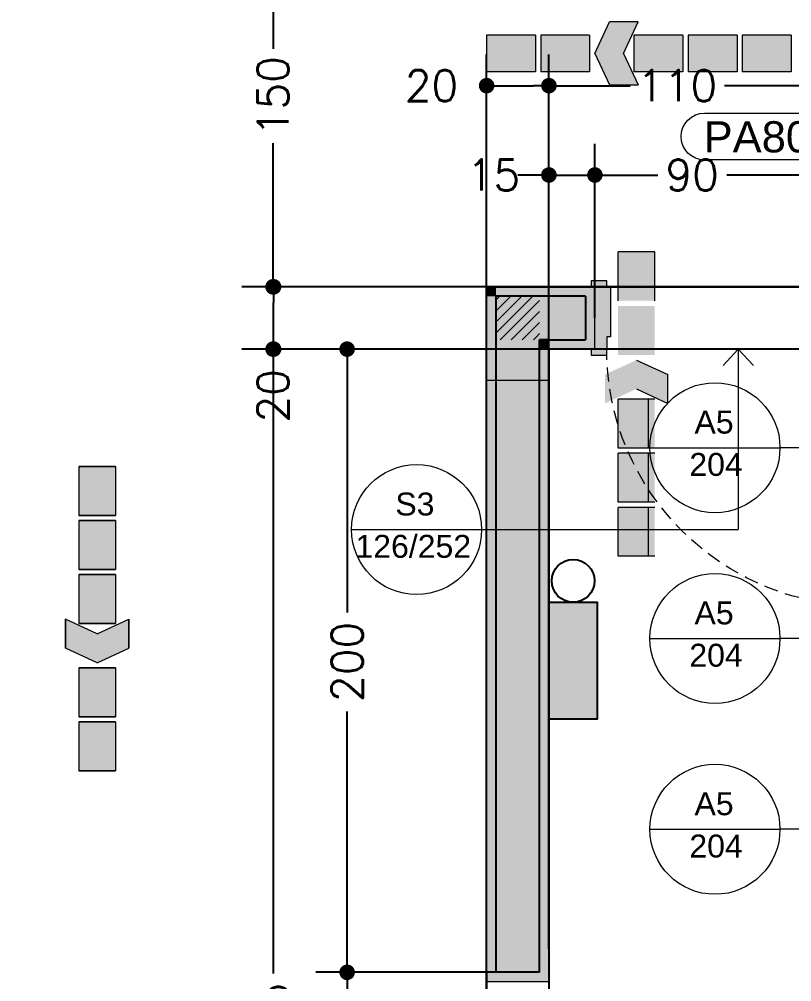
# Model space of a CAD drawing. Header units: metres. Extents: x -1783 to 21505, y -57 to 13660.
# Drawn here: x 13033.8 to 13281.8, y 10613.2 to 10922.1 of the extents above; entities that cross this region are included whole.
import ezdxf

# ---------------------------------------------------------------- set-up
doc = ezdxf.new("R2010")
doc.units = ezdxf.units.M
doc.header["$MEASUREMENT"] = 0
doc.linetypes.add('Dashed', pattern=[0.07, 0.045, -0.025])
for name, color, linetype, lineweight in [('Bombeiro', 1, 'Continuous', 0), ('Concreto moldado in loco_Pilares.IFC Model_Caneta_No__241', 7, 'Continuous', 13), ('Concreto moldado in loco_Pilares.IFC Model_Caneta_No__4', 7, 'Continuous', 20), ('Janelas Archicad_Caneta_No__241', 7, 'Continuous', 13), ('Janelas Archicad_Caneta_No__3', 7, 'Continuous', 25), ('Marcadores de Porta Archicad_Caneta_No__7', 7, 'Continuous', 13), ('PAREDE CONSTRUIR_Caneta_No__241', 7, 'Continuous', 13), ('PAREDE CONSTRUIR_Caneta_No__3', 7, 'Continuous', 25), ('Portas Archicad_Caneta_No__241', 7, 'Continuous', 13)]:
    doc.layers.add(name, color=color, linetype=linetype, lineweight=lineweight)
for name, color, linetype in [('colorida chamar atenção', 10, 'Continuous'), ('Concreto moldado in loco_Pilares.IFC Model', 7, 'Continuous'), ('cotas', 7, 'Continuous'), ('COTAS EXECUTIVO.EXEC', 7, 'Continuous'), ('Janelas Archicad', 7, 'Continuous'), ('Marcadores de Porta Archicad', 7, 'Continuous'), ('PAREDE CONSTRUIR', 7, 'Continuous'), ('Portas Archicad', 7, 'Continuous')]:
    doc.layers.add(name, color=color, linetype=linetype)
doc.layers.add('Portas Archicad_Caneta_No__9', color=7, linetype='Continuous', lineweight=5, true_color=0x020202)
doc.layers.add('Portas Archicad_Caneta_No__97', color=7, linetype='Continuous', lineweight=5, true_color=0x6b6b6b)
doc.styles.add('ARIAL', font='arial.ttf', dxfattribs={"height": 0.15})
doc.styles.add('GENERATED_STYLE_1', font='arial.ttf')
doc.styles.add('R80', font='romans.shx', dxfattribs={"height": 10})
doc.dimstyles.new('1-50', dxfattribs={"dimtxt": 10, "dimasz": 5, "dimexe": 10, "dimexo": 10, "dimgap": 3, "dimtad": 1, "dimdec": 1, "dimrnd": 1, "dimdsep": 46, "dimtxsty": 'R80', "dimblk": 'DOT', "dimcen": 0, "dimclrd": 252, "dimclre": 252, "dimclrt": 252, "dimadec": 0, "dimazin": 0, "dimtfac": 1, "dimtdec": 1, "dimtix": 1, "dimtmove": 2, "dimatfit": 3, "dimldrblk": 'DOT', "dimfxl": 1, "dimtolj": 1, "dimarcsym": 0})
pattern_1 = [(45, (18585.2446, 16071.2687), (-1.76776695, 1.76776695), [])]

# ---------------------------------------------------------------- blocks, each defined once
blk = doc.blocks.new('iluminação')
at = {"layer": 'colorida chamar atenção'}
blk.add_hatch(color=256, dxfattribs=at).paths.add_polyline_path([(15.52, 37.5), (0, 37.5), (0, 0), (15.52, 0)])
blk.add_lwpolyline([(0, 37.5), (15.52, 37.5), (15.52, 0), (0, 0)], close=True, dxfattribs=at)
blk.add_circle((7.76, 44.38), 6.88, dxfattribs=at)
blk = doc.blocks.new('_Dot')
at = {"color": 0, "linetype": 'ByBlock', "lineweight": -2}
blk.add_line((-0.5, 0), (-1, 0), dxfattribs=at)
at = {"color": 0, "linetype": 'ByBlock', "const_width": 0.5}
blk.add_lwpolyline([(-0.25, 0, 1), (0.25, 0, 1)], format="xyb", close=True, dxfattribs=at)
blk = doc.blocks.new('*D7150')
at = {"layer": 'COTAS EXECUTIVO.EXEC', "color": 252, "lineweight": -2, "transparency": 16777216}
for p, q in [((13183.84, 10613.71), (13183.84, 10439.66)), ((13178.84, 10401.21), (13178.84, 10459.66)), ((13173.84, 10449.66), (13168.84, 10449.66)), ((13178.84, 10449.66), (13183.84, 10449.66)), ((13188.84, 10449.66), (13193.84, 10449.66))]:
    blk.add_line(p, q, dxfattribs=at)
at = {"layer": 'COTAS EXECUTIVO.EXEC', "color": 252, "lineweight": -2, "transparency": 16777216, "xscale": 5, "yscale": 5, "zscale": 5}
blk.add_blockref('_Dot', (13178.84, 10449.66), dxfattribs=at)
at = {"layer": 'COTAS EXECUTIVO.EXEC', "color": 252, "lineweight": -2, "transparency": 16777216, "xscale": 5, "yscale": 5, "zscale": 5, "rotation": 180}
blk.add_blockref('_Dot', (13183.84, 10449.66), dxfattribs=at)
at = {"layer": 'COTAS EXECUTIVO.EXEC', "color": 252, "transparency": 16777216, "insert": (13156.32, 10449.66), "char_height": 10, "attachment_point": 5, "style": 'R80'}
blk.add_mtext('\\A1;5', dxfattribs=at)
blk = doc.blocks.new('*D7205')
at = {"layer": 'COTAS EXECUTIVO.EXEC', "color": 252, "lineweight": -2, "transparency": 16777216}
for p, q in [((14073.86, 10816.21), (13105.31, 10816.21)), ((13115.31, 10811.21), (13115.31, 10615.82)), ((13115.31, 10416.21), (13115.31, 10584.11)), ((13538.84, 10411.21), (13105.31, 10411.21))]:
    blk.add_line(p, q, dxfattribs=at)
at = {"layer": 'COTAS EXECUTIVO.EXEC', "color": 252, "lineweight": -2, "transparency": 16777216, "xscale": 5, "yscale": 5, "zscale": 5}
for p, rotation in [((13115.31, 10816.21), 90), ((13115.31, 10411.21), 270)]:
    blk.add_blockref('_Dot', p, dxfattribs=dict(at, rotation=rotation))
at = {"layer": 'COTAS EXECUTIVO.EXEC', "color": 252, "transparency": 16777216, "insert": (13115.31, 10599.97), "char_height": 10, "attachment_point": 5, "rotation": 90, "style": 'R80'}
blk.add_mtext('\\A1;405', dxfattribs=at)
blk = doc.blocks.new('*D7206')
at = {"layer": 'COTAS EXECUTIVO.EXEC', "color": 252, "lineweight": -2, "transparency": 16777216}
for p, q in [((14083.86, 10836.21), (13105.48, 10836.21)), ((13115.48, 10821.21), (13115.48, 10831.21)), ((14073.86, 10816.21), (13105.48, 10816.21))]:
    blk.add_line(p, q, dxfattribs=at)
at = {"layer": 'COTAS EXECUTIVO.EXEC', "color": 252, "lineweight": -2, "transparency": 16777216, "xscale": 5, "yscale": 5, "zscale": 5}
for p, rotation in [((13115.48, 10836.21), 90), ((13115.48, 10816.21), 270)]:
    blk.add_blockref('_Dot', p, dxfattribs=dict(at, rotation=rotation))
at = {"layer": 'COTAS EXECUTIVO.EXEC', "color": 252, "transparency": 16777216, "insert": (13115.31, 10801.22), "char_height": 10, "attachment_point": 5, "rotation": 90, "style": 'R80'}
blk.add_mtext('\\A1;20', dxfattribs=at)
blk = doc.blocks.new('*D7207')
at = {"layer": 'COTAS EXECUTIVO.EXEC', "color": 252, "lineweight": -2, "transparency": 16777216}
for p, q in [((14083.86, 10986.11), (13105.31, 10986.11)), ((13115.31, 10981.11), (13115.31, 10912.56)), ((13115.31, 10841.21), (13115.31, 10882.27)), ((14083.86, 10836.21), (13105.31, 10836.21))]:
    blk.add_line(p, q, dxfattribs=at)
at = {"layer": 'COTAS EXECUTIVO.EXEC', "color": 252, "lineweight": -2, "transparency": 16777216, "xscale": 5, "yscale": 5, "zscale": 5}
for p, rotation in [((13115.31, 10986.11), 90), ((13115.31, 10836.21), 270)]:
    blk.add_blockref('_Dot', p, dxfattribs=dict(at, rotation=rotation))
at = {"layer": 'COTAS EXECUTIVO.EXEC', "color": 252, "transparency": 16777216, "insert": (13115.31, 10897.42), "char_height": 10, "attachment_point": 5, "rotation": 90, "style": 'R80'}
blk.add_mtext('\\A1;150', dxfattribs=at)
blk = doc.blocks.new('*D7358')
at = {"layer": 'COTAS EXECUTIVO.EXEC', "color": 252, "lineweight": -2, "transparency": 16777216}
for p, q in [((13183.84, 10613.71), (13183.84, 10332.29)), ((12933.84, 10351.21), (12933.84, 10332.29)), ((12938.84, 10342.29), (13029.24, 10342.29)), ((13178.84, 10342.29), (13060.95, 10342.29))]:
    blk.add_line(p, q, dxfattribs=at)
at = {"layer": 'COTAS EXECUTIVO.EXEC', "color": 252, "lineweight": -2, "transparency": 16777216, "xscale": 5, "yscale": 5, "zscale": 5, "rotation": 180}
blk.add_blockref('_Dot', (12933.84, 10342.29), dxfattribs=at)
at = {"layer": 'COTAS EXECUTIVO.EXEC', "color": 252, "lineweight": -2, "transparency": 16777216, "xscale": 5, "yscale": 5, "zscale": 5}
blk.add_blockref('_Dot', (13183.84, 10342.29), dxfattribs=at)
at = {"layer": 'COTAS EXECUTIVO.EXEC', "color": 252, "transparency": 16777216, "insert": (13045.1, 10342.29), "char_height": 10, "attachment_point": 5, "style": 'R80'}
blk.add_mtext('\\A1;250', dxfattribs=at)
blk = doc.blocks.new('*D7359')
at = {"layer": 'COTAS EXECUTIVO.EXEC', "color": 252, "lineweight": -2, "transparency": 16777216}
for p, q in [((13183.84, 10613.71), (13183.84, 10332.29)), ((13203.84, 10603.71), (13203.84, 10332.29)), ((13188.84, 10342.29), (13198.84, 10342.29))]:
    blk.add_line(p, q, dxfattribs=at)
at = {"layer": 'COTAS EXECUTIVO.EXEC', "color": 252, "lineweight": -2, "transparency": 16777216, "xscale": 5, "yscale": 5, "zscale": 5, "rotation": 180}
blk.add_blockref('_Dot', (13183.84, 10342.29), dxfattribs=at)
at = {"layer": 'COTAS EXECUTIVO.EXEC', "color": 252, "lineweight": -2, "transparency": 16777216, "xscale": 5, "yscale": 5, "zscale": 5}
blk.add_blockref('_Dot', (13203.84, 10342.29), dxfattribs=at)
at = {"layer": 'COTAS EXECUTIVO.EXEC', "color": 252, "transparency": 16777216, "insert": (13166.12, 10342.29), "char_height": 10, "attachment_point": 5, "style": 'R80'}
blk.add_mtext('\\A1;20', dxfattribs=at)
blk = doc.blocks.new('*D7360')
at = {"layer": 'COTAS EXECUTIVO.EXEC', "color": 252, "lineweight": -2, "transparency": 16777216}
for p, q in [((13203.84, 10603.71), (13203.84, 10332.29)), ((13524.08, 10603.71), (13524.08, 10332.29)), ((13208.84, 10342.29), (13334.36, 10342.29)), ((13519.08, 10342.29), (13366.07, 10342.29))]:
    blk.add_line(p, q, dxfattribs=at)
at = {"layer": 'COTAS EXECUTIVO.EXEC', "color": 252, "lineweight": -2, "transparency": 16777216, "xscale": 5, "yscale": 5, "zscale": 5, "rotation": 180}
blk.add_blockref('_Dot', (13203.84, 10342.29), dxfattribs=at)
at = {"layer": 'COTAS EXECUTIVO.EXEC', "color": 252, "lineweight": -2, "transparency": 16777216, "xscale": 5, "yscale": 5, "zscale": 5}
blk.add_blockref('_Dot', (13524.08, 10342.29), dxfattribs=at)
at = {"layer": 'COTAS EXECUTIVO.EXEC', "color": 252, "transparency": 16777216, "insert": (13350.21, 10342.29), "char_height": 10, "attachment_point": 5, "style": 'R80'}
blk.add_mtext('\\A1;320', dxfattribs=at)
blk = doc.blocks.new('*D7394')
at = {"layer": 'COTAS EXECUTIVO.EXEC', "color": 252, "lineweight": -2, "transparency": 16777216}
for p, q in [((13203.84, 10822.9), (13203.84, 10882.1)), ((13218.59, 10826.21), (13218.59, 10882.1)), ((13198.84, 10872.1), (13193.84, 10872.1)), ((13203.84, 10872.1), (13218.59, 10872.1)), ((13223.59, 10872.1), (13228.59, 10872.1))]:
    blk.add_line(p, q, dxfattribs=at)
at = {"layer": 'COTAS EXECUTIVO.EXEC', "color": 252, "lineweight": -2, "transparency": 16777216, "xscale": 5, "yscale": 5, "zscale": 5}
blk.add_blockref('_Dot', (13203.84, 10872.1), dxfattribs=at)
at = {"layer": 'COTAS EXECUTIVO.EXEC', "color": 252, "lineweight": -2, "transparency": 16777216, "xscale": 5, "yscale": 5, "zscale": 5, "rotation": 180}
blk.add_blockref('_Dot', (13218.59, 10872.1), dxfattribs=at)
at = {"layer": 'COTAS EXECUTIVO.EXEC', "color": 252, "transparency": 16777216, "insert": (13186.07, 10872.1), "char_height": 10, "attachment_point": 5, "style": 'R80'}
blk.add_mtext('\\A1;15', dxfattribs=at)
blk = doc.blocks.new('*D7395')
at = {"layer": 'COTAS EXECUTIVO.EXEC', "color": 252, "lineweight": -2, "transparency": 16777216}
for p, q in [((13218.59, 10826.21), (13218.59, 10882.1)), ((13308.59, 10826.21), (13308.59, 10882.1)), ((13223.59, 10872.1), (13238.75, 10872.1)), ((13303.59, 10872.1), (13260.94, 10872.1))]:
    blk.add_line(p, q, dxfattribs=at)
at = {"layer": 'COTAS EXECUTIVO.EXEC', "color": 252, "lineweight": -2, "transparency": 16777216, "xscale": 5, "yscale": 5, "zscale": 5, "rotation": 180}
blk.add_blockref('_Dot', (13218.59, 10872.1), dxfattribs=at)
at = {"layer": 'COTAS EXECUTIVO.EXEC', "color": 252, "lineweight": -2, "transparency": 16777216, "xscale": 5, "yscale": 5, "zscale": 5}
blk.add_blockref('_Dot', (13308.59, 10872.1), dxfattribs=at)
at = {"layer": 'COTAS EXECUTIVO.EXEC', "color": 252, "transparency": 16777216, "insert": (13249.85, 10872.1), "char_height": 10, "attachment_point": 5, "style": 'R80'}
blk.add_mtext('\\A1;90', dxfattribs=at)
blk = doc.blocks.new('*D7490')
at = {"layer": 'COTAS EXECUTIVO.EXEC', "color": 252, "lineweight": -2, "transparency": 16777216}
for p, q in [((13193.84, 10616.21), (13129.07, 10616.21)), ((13139.07, 10611.21), (13139.07, 10540.95)), ((13139.07, 10441.21), (13139.07, 10510.67)), ((13193.84, 10436.21), (13129.07, 10436.21))]:
    blk.add_line(p, q, dxfattribs=at)
at = {"layer": 'COTAS EXECUTIVO.EXEC', "color": 252, "lineweight": -2, "transparency": 16777216, "xscale": 5, "yscale": 5, "zscale": 5}
for p, rotation in [((13139.07, 10616.21), 90), ((13139.07, 10436.21), 270)]:
    blk.add_blockref('_Dot', p, dxfattribs=dict(at, rotation=rotation))
at = {"layer": 'COTAS EXECUTIVO.EXEC', "color": 252, "transparency": 16777216, "insert": (13139.07, 10525.81), "char_height": 10, "attachment_point": 5, "rotation": 90, "style": 'R80'}
blk.add_mtext('\\A1;180', dxfattribs=at)
blk = doc.blocks.new('*D7491')
at = {"layer": 'COTAS EXECUTIVO.EXEC', "color": 252, "lineweight": -2, "transparency": 16777216}
for p, q in [((13193.84, 10816.21), (13129.07, 10816.21)), ((13139.07, 10811.21), (13139.07, 10731.67)), ((13139.07, 10621.21), (13139.07, 10699.95)), ((13193.84, 10616.21), (13129.07, 10616.21))]:
    blk.add_line(p, q, dxfattribs=at)
at = {"layer": 'COTAS EXECUTIVO.EXEC', "color": 252, "lineweight": -2, "transparency": 16777216, "xscale": 5, "yscale": 5, "zscale": 5}
for p, rotation in [((13139.07, 10816.21), 90), ((13139.07, 10616.21), 270)]:
    blk.add_blockref('_Dot', p, dxfattribs=dict(at, rotation=rotation))
at = {"layer": 'COTAS EXECUTIVO.EXEC', "color": 252, "transparency": 16777216, "insert": (13139.07, 10715.81), "char_height": 10, "attachment_point": 5, "rotation": 90, "style": 'R80'}
blk.add_mtext('\\A1;200', dxfattribs=at)
blk = doc.blocks.new('*D7509')
at = {"layer": 'COTAS EXECUTIVO.EXEC', "color": 252, "lineweight": -2, "transparency": 16777216}
for p, q in [((13183.84, 10633.71), (13183.84, 10910.77)), ((13203.84, 10623.71), (13203.84, 10910.77)), ((13188.84, 10900.77), (13198.84, 10900.77))]:
    blk.add_line(p, q, dxfattribs=at)
at = {"layer": 'COTAS EXECUTIVO.EXEC', "color": 252, "lineweight": -2, "transparency": 16777216, "xscale": 5, "yscale": 5, "zscale": 5, "rotation": 180}
blk.add_blockref('_Dot', (13183.84, 10900.77), dxfattribs=at)
at = {"layer": 'COTAS EXECUTIVO.EXEC', "color": 252, "lineweight": -2, "transparency": 16777216, "xscale": 5, "yscale": 5, "zscale": 5}
blk.add_blockref('_Dot', (13203.84, 10900.77), dxfattribs=at)
at = {"layer": 'COTAS EXECUTIVO.EXEC', "color": 252, "transparency": 16777216, "insert": (13166.12, 10900.77), "char_height": 10, "attachment_point": 5, "style": 'R80'}
blk.add_mtext('\\A1;20', dxfattribs=at)
blk = doc.blocks.new('*D7510')
at = {"layer": 'COTAS EXECUTIVO.EXEC', "color": 252, "lineweight": -2, "transparency": 16777216}
for p, q in [((13203.84, 10623.71), (13203.84, 10910.77)), ((13313.67, 10736.35), (13313.67, 10910.77)), ((13208.84, 10900.77), (13229.87, 10900.77)), ((13308.67, 10900.77), (13260.15, 10900.77))]:
    blk.add_line(p, q, dxfattribs=at)
at = {"layer": 'COTAS EXECUTIVO.EXEC', "color": 252, "lineweight": -2, "transparency": 16777216, "xscale": 5, "yscale": 5, "zscale": 5, "rotation": 180}
blk.add_blockref('_Dot', (13203.84, 10900.77), dxfattribs=at)
at = {"layer": 'COTAS EXECUTIVO.EXEC', "color": 252, "lineweight": -2, "transparency": 16777216, "xscale": 5, "yscale": 5, "zscale": 5}
blk.add_blockref('_Dot', (13313.67, 10900.77), dxfattribs=at)
at = {"layer": 'COTAS EXECUTIVO.EXEC', "color": 252, "transparency": 16777216, "insert": (13245.01, 10900.77), "char_height": 10, "attachment_point": 5, "style": 'R80'}
blk.add_mtext('\\A1;110', dxfattribs=at)
blk = doc.blocks.new('Rectangular Window Opening 26')
at = {"layer": 'Janelas Archicad_Caneta_No__241', "color": 7, "linetype": 'Continuous', "lineweight": 13}
for p, q in [((-0.9, 0.2), (-0.87, 0.2)), ((-0.87, 0), (-0.87, 0.2)), ((0.9, 0.2), (0.87, 0.2)), ((0.87, 0), (0.87, 0.2))]:
    blk.add_line(p, q, dxfattribs=at)
at = {"layer": 'Janelas Archicad_Caneta_No__3', "color": 7, "linetype": 'Continuous', "lineweight": 25}
for p, q in [((-0.87, 0.2), (0.87, 0.2)), ((-0.9, 0), (0.9, 0))]:
    blk.add_line(p, q, dxfattribs=at)
blk = doc.blocks.new('Door 26_4')
at = {"layer": 'Portas Archicad', "linetype": 'Continuous', "lineweight": 0, "true_color": 0xffffff}
for points in [[(0.412, 0.824), (0.372, 0.824), (0.372, 0), (0.412, 0)], [(-0.412, 0), (-0.412, 0.019), (-0.462, 0.019), (-0.462, 0)], [(-0.4, -0.2), (-0.4, -0.04), (-0.412, -0.04), (-0.412, 0), (-0.45, 0), (-0.45, -0.2)], [(0.45, -0.2), (0.45, 0), (0.412, 0), (0.412, -0.04), (0.4, -0.04), (0.4, -0.2)], [(0.412, 0.019), (0.412, 0), (0.462, 0), (0.462, 0.019)], [(-0.412, -0.219), (-0.412, -0.2), (-0.462, -0.2), (-0.462, -0.219)], [(0.412, -0.2), (0.412, -0.219), (0.462, -0.219), (0.462, -0.2)]]:
    blk.add_hatch(color=7, dxfattribs=at).paths.add_polyline_path(points)
at = {"layer": 'Portas Archicad_Caneta_No__241', "color": 7, "linetype": 'Continuous', "lineweight": 13}
for p, q in [((-0.462, 0), (-0.45, 0)), ((-0.462, 0), (-0.45, 0)), ((-0.45, 0), (-0.45, -0.03)), ((-0.45, 0), (-0.45, -0.03)), ((0.45, 0), (0.45, -0.03)), ((0.45, 0), (0.45, -0.03)), ((0.45, 0), (0.462, 0)), ((0.45, 0), (0.462, 0)), ((-0.45, -0.03), (-0.45, -0.17)), ((-0.45, -0.03), (-0.45, -0.17)), ((-0.45, -0.03), (-0.45, -0.17)), ((-0.45, -0.03), (-0.45, -0.17)), ((0.45, -0.03), (0.45, -0.17)), ((0.45, -0.03), (0.45, -0.17)), ((0.45, -0.03), (0.45, -0.17)), ((0.45, -0.03), (0.45, -0.17)), ((-0.45, -0.17), (-0.45, -0.2)), ((-0.45, -0.17), (-0.45, -0.2)), ((-0.45, -0.17), (-0.45, -0.2)), ((-0.45, -0.17), (-0.45, -0.2)), ((0.45, -0.17), (0.45, -0.2)), ((0.45, -0.17), (0.45, -0.2)), ((0.45, -0.17), (0.45, -0.2)), ((0.45, -0.17), (0.45, -0.2)), ((-0.462, -0.2), (-0.45, -0.2)), ((-0.462, -0.2), (-0.45, -0.2)), ((0.45, -0.2), (0.462, -0.2)), ((0.45, -0.2), (0.462, -0.2))]:
    blk.add_line(p, q, dxfattribs=at)
at = {"layer": 'Portas Archicad_Caneta_No__9', "color": 18, "linetype": 'Continuous', "lineweight": 5, "true_color": 0x020202}
for p, q in [((0.372, 0), (0.372, 0.824)), ((0.372, 0.824), (0.412, 0.824)), ((0.412, 0.824), (0.412, 0)), ((-0.462, 0), (-0.462, 0.019)), ((-0.462, 0.019), (-0.412, 0.019)), ((-0.412, 0), (-0.462, 0)), ((-0.412, 0), (-0.45, 0)), ((-0.45, 0), (-0.45, -0.2)), ((-0.412, 0.019), (-0.412, 0)), ((-0.412, -0.04), (-0.412, 0)), ((0.412, 0), (0.372, 0)), ((0.412, 0.019), (0.462, 0.019)), ((0.412, 0), (0.412, 0.019)), ((0.462, 0), (0.412, 0)), ((0.45, 0), (0.412, 0)), ((0.412, 0), (0.412, -0.04)), ((0.45, -0.2), (0.45, 0)), ((0.462, 0.019), (0.462, 0)), ((-0.4, -0.04), (-0.412, -0.04)), ((-0.4, -0.2), (-0.4, -0.04)), ((0.412, -0.04), (0.4, -0.04)), ((0.4, -0.04), (0.4, -0.2)), ((-0.462, -0.219), (-0.462, -0.2)), ((-0.462, -0.2), (-0.412, -0.2)), ((-0.45, -0.2), (-0.4, -0.2)), ((-0.412, -0.2), (-0.412, -0.219)), ((0.4, -0.2), (0.45, -0.2)), ((0.412, -0.2), (0.462, -0.2)), ((0.412, -0.219), (0.412, -0.2)), ((0.462, -0.2), (0.462, -0.219)), ((-0.412, -0.219), (-0.462, -0.219)), ((0.462, -0.219), (0.412, -0.219))]:
    blk.add_line(p, q, dxfattribs=at)
at = {"layer": 'Portas Archicad_Caneta_No__97', "color": 251, "linetype": 'Dashed', "lineweight": 5, "true_color": 0x6b6b6b}
blk.add_arc((0.412, 0), 0.824, 90, 180, dxfattribs=at)
blk = doc.blocks.new('D Marker 26_13')
at = {"layer": 'Marcadores de Porta Archicad_Caneta_No__7', "color": 7, "linetype": 'Continuous', "lineweight": 13, "flags": 128}
blk.add_lwpolyline([(-0.2286, -0.1862), (0.2286, -0.1862, -1), (0.2286, -0.3362), (-0.2286, -0.3362, -1)], format="xyb", close=True, dxfattribs=at)
at = {"layer": 'Marcadores de Porta Archicad_Caneta_No__7', "color": 7, "lineweight": 13, "insert": (0.2312, -0.2088), "char_height": 0.1, "attachment_point": 7, "rotation": 180, "style": 'GENERATED_STYLE_1'}
blk.add_mtext('\\A1;\\pt0;PA80-A', dxfattribs=at)

msp = doc.modelspace()

# ---------------------------------------------------------------- hatches: boundary and pattern name
at = {"layer": 'Bombeiro'}
h = msp.add_hatch(color=256, dxfattribs=at)
h.paths.add_polyline_path([(13183.841, 10916.999), (13183.841, 10905.224), (13199.549, 10905.224), (13199.549, 10916.999)])
h.paths.add_polyline_path([(13201.203, 10916.999), (13201.203, 10905.224), (13216.911, 10905.224), (13216.911, 10916.999)])
h.paths.add_polyline_path([(13227.824, 10911.112), (13232.512, 10921.234), (13223.252, 10921.234), (13218.565, 10911.112), (13223.252, 10900.99), (13232.512, 10900.99)])
h.paths.add_polyline_path([(13231.131, 10905.224), (13246.84, 10905.224), (13246.84, 10916.999), (13231.131, 10916.999)])
h.paths.add_polyline_path([(13248.493, 10916.999), (13248.493, 10905.224), (13264.201, 10905.224), (13264.201, 10916.999)])
h.paths.add_polyline_path([(13265.855, 10905.224), (13281.563, 10905.224), (13281.563, 10916.999), (13265.855, 10916.999)])
h = msp.add_hatch(color=256, dxfattribs=at)
h.paths.add_polyline_path([(13237.791, 10847.444), (13226.016, 10847.444), (13226.016, 10831.736), (13237.791, 10831.736)])
h.paths.add_polyline_path([(13237.791, 10830.082), (13226.016, 10830.082), (13226.016, 10814.374), (13237.791, 10814.374)])
h.paths.add_polyline_path([(13231.903, 10803.461), (13242.026, 10798.774), (13242.026, 10808.034), (13231.903, 10812.721), (13221.781, 10808.034), (13221.781, 10798.774)])
h.paths.add_polyline_path([(13226.016, 10800.154), (13226.016, 10784.446), (13237.791, 10784.446), (13237.791, 10800.154)])
h.paths.add_polyline_path([(13237.791, 10782.792), (13226.016, 10782.792), (13226.016, 10767.084), (13237.791, 10767.084)])
h.paths.add_polyline_path([(13226.016, 10765.431), (13226.016, 10749.722), (13237.791, 10749.722), (13237.791, 10765.431)])
h = msp.add_hatch(color=256, dxfattribs=at)
h.paths.add_polyline_path([(13052.954, 10680.852), (13064.729, 10680.852), (13064.729, 10696.56), (13052.954, 10696.56)])
h.paths.add_polyline_path([(13052.954, 10698.213), (13064.729, 10698.213), (13064.729, 10713.922), (13052.954, 10713.922)])
h.paths.add_polyline_path([(13058.841, 10724.835), (13048.719, 10729.522), (13048.719, 10720.262), (13058.841, 10715.575), (13068.963, 10720.262), (13068.963, 10729.522)])
h.paths.add_polyline_path([(13064.729, 10728.142), (13064.729, 10743.85), (13052.954, 10743.85), (13052.954, 10728.142)])
h.paths.add_polyline_path([(13052.954, 10745.504), (13064.729, 10745.504), (13064.729, 10761.212), (13052.954, 10761.212)])
h.paths.add_polyline_path([(13064.729, 10762.865), (13064.729, 10778.574), (13052.954, 10778.574), (13052.954, 10762.865)])
h = msp.add_hatch(color=256, dxfattribs=at)
h.paths.add_polyline_path([(13052.954, 10680.852), (13064.729, 10680.852), (13064.729, 10696.56), (13052.954, 10696.56)])
h.paths.add_polyline_path([(13052.954, 10698.213), (13064.729, 10698.213), (13064.729, 10713.922), (13052.954, 10713.922)])
h.paths.add_polyline_path([(13058.841, 10724.835), (13048.719, 10729.522), (13048.719, 10720.262), (13058.841, 10715.575), (13068.963, 10720.262), (13068.963, 10729.522)])
h.paths.add_polyline_path([(13064.729, 10728.142), (13064.729, 10743.85), (13052.954, 10743.85), (13052.954, 10728.142)])
h.paths.add_polyline_path([(13052.954, 10745.504), (13064.729, 10745.504), (13064.729, 10761.212), (13052.954, 10761.212)])
h.paths.add_polyline_path([(13064.729, 10762.865), (13064.729, 10778.574), (13052.954, 10778.574), (13052.954, 10762.865)])
h = msp.add_hatch(color=256, dxfattribs=at)
h.paths.add_polyline_path([(13064.729, 10696.56), (13052.954, 10696.56), (13052.954, 10680.852), (13064.729, 10680.852)])
h.paths.add_polyline_path([(13064.729, 10713.922), (13052.954, 10713.922), (13052.954, 10698.213), (13064.729, 10698.213)])
h.paths.add_polyline_path([(13058.841, 10724.835), (13048.719, 10729.522), (13048.719, 10720.262), (13058.841, 10715.575), (13068.963, 10720.262), (13068.963, 10729.522)])
h.paths.add_polyline_path([(13064.729, 10728.142), (13064.729, 10743.85), (13052.954, 10743.85), (13052.954, 10728.142)])
h.paths.add_polyline_path([(13064.729, 10761.212), (13052.954, 10761.212), (13052.954, 10745.504), (13064.729, 10745.504)])
h.paths.add_polyline_path([(13064.729, 10762.865), (13064.729, 10778.574), (13052.954, 10778.574), (13052.954, 10762.865)])
h = msp.add_hatch(color=256, dxfattribs=at)
h.paths.add_polyline_path([(13064.729, 10696.56), (13052.954, 10696.56), (13052.954, 10680.852), (13064.729, 10680.852)])
h.paths.add_polyline_path([(13064.729, 10713.922), (13052.954, 10713.922), (13052.954, 10698.213), (13064.729, 10698.213)])
h.paths.add_polyline_path([(13058.841, 10724.835), (13048.719, 10729.522), (13048.719, 10720.262), (13058.841, 10715.575), (13068.963, 10720.262), (13068.963, 10729.522)])
h.paths.add_polyline_path([(13064.729, 10728.142), (13064.729, 10743.85), (13052.954, 10743.85), (13052.954, 10728.142)])
h.paths.add_polyline_path([(13064.729, 10761.212), (13052.954, 10761.212), (13052.954, 10745.504), (13064.729, 10745.504)])
h.paths.add_polyline_path([(13064.729, 10762.865), (13064.729, 10778.574), (13052.954, 10778.574), (13052.954, 10762.865)])
at = {"layer": 'colorida chamar atenção'}
h = msp.add_hatch(color=256, dxfattribs=at)
h.dxf.hatch_style = 1
h.paths.add_polyline_path([(13200.841, 10833.212), (13186.841, 10833.212), (13200.841, 10819.212)])
h = msp.add_hatch(color=256, dxfattribs=at)
h.dxf.hatch_style = 1
h.paths.add_polyline_path([(13200.841, 10819.212), (13186.841, 10833.212), (13186.841, 10819.212)])
h = msp.add_hatch(color=256, dxfattribs=at)
h.dxf.hatch_style = 1
h.paths.add_polyline_path([(13200.841, 10819.212), (13215.594, 10819.212), (13215.594, 10833.212), (13200.841, 10833.212)])
h = msp.add_hatch(color=256, dxfattribs=at)
h.dxf.hatch_style = 1
h.paths.add_polyline_path([(13186.841, 10616.212), (13200.841, 10616.212), (13200.841, 10819.212), (13186.841, 10819.212)])
at = {"layer": 'Concreto moldado in loco_Pilares.IFC Model', "linetype": 'Continuous', "lineweight": 0, "true_color": 0x000000}
msp.add_hatch(color=18, dxfattribs=at).paths.add_polyline_path([(13183.815, 10806.209), (13203.815, 10806.209), (13203.815, 10836.209), (13183.815, 10836.209)])
at = {"layer": 'cotas'}
h = msp.add_hatch(color=7, dxfattribs=at)
h.dxf.hatch_style = 1
h.paths.add_polyline_path([(21504.961, 13659.963), (10304.961, 13659.963), (10304.961, 5739.963), (21504.961, 5739.963)])
h.paths.add_polyline_path([(10571.627, 13593.296), (21371.627, 13593.296), (21371.627, 5806.63), (10571.627, 5806.63)], flags=16)
at = {"layer": 'PAREDE CONSTRUIR', "linetype": 'Continuous', "lineweight": 0, "true_color": 0xffffff}
for points in [[(13186.841, 10836.212), (13183.841, 10836.212), (13186.841, 10833.212)], [(13186.841, 10833.212), (13183.841, 10836.212), (13183.841, 10833.212)], [(13186.841, 10836.212), (13186.841, 10833.212), (13215.594, 10833.212), (13218.594, 10836.212)], [(13215.594, 10833.212), (13215.594, 10819.212), (13218.594, 10819.212), (13218.594, 10836.212)], [(13183.841, 10833.212), (13183.841, 10616.212), (13186.841, 10616.212), (13186.841, 10833.212)], [(13203.841, 10819.212), (13200.841, 10819.212), (13203.841, 10816.212)], [(13203.841, 10816.212), (13200.841, 10819.212), (13200.841, 10816.212)], [(13203.841, 10819.212), (13203.841, 10816.212), (13218.594, 10816.212), (13218.594, 10819.212)], [(13200.841, 10616.212), (13203.841, 10616.212), (13203.841, 10816.212), (13200.841, 10816.212)], [(13203.841, 10616.212), (13200.841, 10616.212), (13183.841, 10616.212), (13183.841, 10613.212), (13203.841, 10613.212)]]:
    msp.add_hatch(color=7, dxfattribs=at).paths.add_polyline_path(points)
at = {"layer": 'PAREDE CONSTRUIR', "linetype": 'Continuous', "lineweight": 0, "true_color": 0x000000}
h = msp.add_hatch(dxfattribs=at)
h.set_pattern_fill('COMMON_BRICK_0006', color=18, scale=100, style=0, pattern_type=2)
h.set_pattern_definition(pattern_1)
h.paths.add_polyline_path([(13200.841, 10833.212), (13186.841, 10833.212), (13200.841, 10819.212)])
h = msp.add_hatch(dxfattribs=at)
h.set_pattern_fill('COMMON_BRICK_0006', color=18, scale=100, style=0, pattern_type=2)
h.set_pattern_definition(pattern_1)
h.paths.add_polyline_path([(13200.841, 10819.212), (13186.841, 10833.212), (13186.841, 10819.212)])

# ---------------------------------------------------------------- linework, layer by layer
at = {"layer": 'Bombeiro'}
for p, q in [((13218.565, 10911.112), (13223.252, 10921.234)), ((13232.512, 10921.234), (13223.252, 10921.234)), ((13227.824, 10911.112), (13232.512, 10921.234)), ((13199.549, 10916.999), (13183.841, 10916.999)), ((13183.841, 10916.999), (13183.841, 10905.224)), ((13199.549, 10916.999), (13199.549, 10905.224)), ((13216.911, 10916.999), (13201.203, 10916.999)), ((13201.203, 10916.999), (13201.203, 10905.224)), ((13216.911, 10916.999), (13216.911, 10905.224)), ((13246.84, 10916.999), (13231.131, 10916.999)), ((13231.131, 10916.999), (13231.131, 10905.224)), ((13246.84, 10916.999), (13246.84, 10905.224)), ((13264.201, 10916.999), (13248.493, 10916.999)), ((13248.493, 10916.999), (13248.493, 10905.224)), ((13264.201, 10916.999), (13264.201, 10905.224)), ((13281.563, 10916.999), (13265.855, 10916.999)), ((13265.855, 10916.999), (13265.855, 10905.224)), ((13281.563, 10916.999), (13281.563, 10905.224)), ((13218.565, 10911.112), (13223.252, 10900.99)), ((13227.824, 10911.112), (13232.512, 10900.99)), ((13199.549, 10905.224), (13183.841, 10905.224)), ((13216.911, 10905.224), (13201.203, 10905.224)), ((13246.84, 10905.224), (13231.131, 10905.224)), ((13264.201, 10905.224), (13248.493, 10905.224)), ((13281.563, 10905.224), (13265.855, 10905.224)), ((13223.252, 10900.99), (13232.512, 10900.99)), ((13226.016, 10831.736), (13226.016, 10847.444)), ((13237.791, 10847.444), (13226.016, 10847.444)), ((13237.791, 10831.736), (13237.791, 10847.444)), ((13264.594, 10816.212), (13259.734, 10810.984)), ((13264.594, 10816.212), (13269.453, 10810.984)), ((13264.594, 10816.212), (13264.594, 10758.298)), ((13231.903, 10812.721), (13242.026, 10808.034)), ((13242.026, 10798.774), (13242.026, 10808.034)), ((13231.903, 10803.461), (13242.026, 10798.774)), ((13226.016, 10784.446), (13226.016, 10800.154)), ((13237.791, 10800.154), (13226.016, 10800.154)), ((13235.791, 10784.446), (13235.791, 10800.154)), ((13237.791, 10784.446), (13226.016, 10784.446)), ((13236.273, 10784.582), (13277.995, 10784.582)), ((13313.674, 10784.582), (13277.995, 10784.582)), ((13226.016, 10767.084), (13226.016, 10782.792)), ((13237.791, 10782.792), (13226.016, 10782.792)), ((13235.791, 10767.084), (13235.791, 10782.792)), ((13052.954, 10778.574), (13052.954, 10762.865)), ((13052.954, 10778.574), (13064.729, 10778.574)), ((13052.954, 10778.574), (13052.954, 10762.865)), ((13052.954, 10778.574), (13064.729, 10778.574)), ((13052.954, 10778.574), (13052.954, 10762.865)), ((13064.729, 10778.574), (13052.954, 10778.574)), ((13052.954, 10778.574), (13052.954, 10762.865)), ((13064.729, 10778.574), (13052.954, 10778.574)), ((13064.729, 10778.574), (13064.729, 10762.865)), ((13064.729, 10778.574), (13064.729, 10762.865)), ((13064.729, 10778.574), (13064.729, 10762.865)), ((13064.729, 10778.574), (13064.729, 10762.865)), ((13237.791, 10767.084), (13226.016, 10767.084)), ((13052.954, 10762.865), (13064.729, 10762.865)), ((13052.954, 10762.865), (13064.729, 10762.865)), ((13064.729, 10762.865), (13052.954, 10762.865)), ((13064.729, 10762.865), (13052.954, 10762.865)), ((13226.016, 10749.722), (13226.016, 10765.431)), ((13237.791, 10765.431), (13226.016, 10765.431)), ((13235.791, 10749.722), (13235.791, 10765.431)), ((13052.954, 10761.212), (13052.954, 10745.504)), ((13052.954, 10761.212), (13064.729, 10761.212)), ((13052.954, 10761.212), (13052.954, 10745.504)), ((13052.954, 10761.212), (13064.729, 10761.212)), ((13052.954, 10761.212), (13052.954, 10745.504)), ((13064.729, 10761.212), (13052.954, 10761.212)), ((13052.954, 10761.212), (13052.954, 10745.504)), ((13064.729, 10761.212), (13052.954, 10761.212)), ((13064.729, 10761.212), (13064.729, 10745.504)), ((13064.729, 10761.212), (13064.729, 10745.504)), ((13064.729, 10761.212), (13064.729, 10745.504)), ((13064.729, 10761.212), (13064.729, 10745.504)), ((13140.52, 10758.298), (13264.594, 10758.298)), ((13237.791, 10749.722), (13226.016, 10749.722)), ((13052.954, 10745.504), (13064.729, 10745.504)), ((13052.954, 10745.504), (13064.729, 10745.504)), ((13064.729, 10745.504), (13052.954, 10745.504)), ((13064.729, 10745.504), (13052.954, 10745.504)), ((13052.954, 10743.85), (13052.954, 10728.142)), ((13052.954, 10743.85), (13064.729, 10743.85)), ((13052.954, 10743.85), (13052.954, 10728.142)), ((13052.954, 10743.85), (13064.729, 10743.85)), ((13052.954, 10743.85), (13052.954, 10728.142)), ((13064.729, 10743.85), (13052.954, 10743.85)), ((13052.954, 10743.85), (13052.954, 10728.142)), ((13064.729, 10743.85), (13052.954, 10743.85)), ((13064.729, 10743.85), (13064.729, 10728.142)), ((13064.729, 10743.85), (13064.729, 10728.142)), ((13064.729, 10743.85), (13064.729, 10728.142)), ((13064.729, 10743.85), (13064.729, 10728.142)), ((13058.841, 10724.835), (13048.719, 10729.522)), ((13048.719, 10729.522), (13048.719, 10720.262)), ((13058.841, 10724.835), (13048.719, 10729.522)), ((13048.719, 10729.522), (13048.719, 10720.262)), ((13058.841, 10724.835), (13048.719, 10729.522)), ((13048.719, 10720.262), (13048.719, 10729.522)), ((13058.841, 10724.835), (13048.719, 10729.522)), ((13048.719, 10720.262), (13048.719, 10729.522)), ((13058.841, 10724.835), (13068.963, 10729.522)), ((13058.841, 10724.835), (13068.963, 10729.522)), ((13058.841, 10724.835), (13068.963, 10729.522)), ((13058.841, 10724.835), (13068.963, 10729.522)), ((13068.963, 10720.262), (13068.963, 10729.522)), ((13068.963, 10720.262), (13068.963, 10729.522)), ((13068.963, 10729.522), (13068.963, 10720.262)), ((13068.963, 10729.522), (13068.963, 10720.262)), ((13052.954, 10728.142), (13064.729, 10728.142)), ((13052.954, 10728.142), (13064.729, 10728.142)), ((13064.729, 10728.142), (13052.954, 10728.142)), ((13064.729, 10728.142), (13052.954, 10728.142)), ((13236.273, 10723.341), (13277.995, 10723.341)), ((13313.674, 10723.341), (13277.995, 10723.341)), ((13058.841, 10715.575), (13048.719, 10720.262)), ((13058.841, 10715.575), (13048.719, 10720.262)), ((13058.841, 10715.575), (13048.719, 10720.262)), ((13058.841, 10715.575), (13048.719, 10720.262)), ((13058.841, 10715.575), (13068.963, 10720.262)), ((13058.841, 10715.575), (13068.963, 10720.262)), ((13058.841, 10715.575), (13068.963, 10720.262)), ((13058.841, 10715.575), (13068.963, 10720.262)), ((13052.954, 10713.922), (13052.954, 10698.213)), ((13052.954, 10713.922), (13064.729, 10713.922)), ((13052.954, 10713.922), (13052.954, 10698.213)), ((13052.954, 10713.922), (13064.729, 10713.922)), ((13052.954, 10713.922), (13052.954, 10698.213)), ((13064.729, 10713.922), (13052.954, 10713.922)), ((13052.954, 10713.922), (13052.954, 10698.213)), ((13064.729, 10713.922), (13052.954, 10713.922)), ((13064.729, 10713.922), (13064.729, 10698.213)), ((13064.729, 10713.922), (13064.729, 10698.213)), ((13064.729, 10713.922), (13064.729, 10698.213)), ((13064.729, 10713.922), (13064.729, 10698.213)), ((13052.954, 10698.213), (13064.729, 10698.213)), ((13052.954, 10698.213), (13064.729, 10698.213)), ((13064.729, 10698.213), (13052.954, 10698.213)), ((13064.729, 10698.213), (13052.954, 10698.213)), ((13052.954, 10696.56), (13052.954, 10680.852)), ((13052.954, 10696.56), (13064.729, 10696.56)), ((13052.954, 10696.56), (13052.954, 10680.852)), ((13052.954, 10696.56), (13064.729, 10696.56)), ((13052.954, 10696.56), (13052.954, 10680.852)), ((13064.729, 10696.56), (13052.954, 10696.56)), ((13052.954, 10696.56), (13052.954, 10680.852)), ((13064.729, 10696.56), (13052.954, 10696.56)), ((13064.729, 10696.56), (13064.729, 10680.852)), ((13064.729, 10696.56), (13064.729, 10680.852)), ((13064.729, 10696.56), (13064.729, 10680.852)), ((13064.729, 10696.56), (13064.729, 10680.852)), ((13052.954, 10680.852), (13064.729, 10680.852)), ((13052.954, 10680.852), (13064.729, 10680.852)), ((13064.729, 10680.852), (13052.954, 10680.852)), ((13064.729, 10680.852), (13052.954, 10680.852)), ((13236.273, 10662.099), (13277.995, 10662.099)), ((13313.674, 10662.099), (13277.995, 10662.099))]:
    msp.add_line(p, q, dxfattribs=at)
for centre in [(13257.134, 10784.582), (13161.381, 10758.298), (13257.134, 10723.341), (13257.134, 10662.099)]:
    msp.add_circle(centre, 20.861, dxfattribs=at)
at = {"layer": 'Concreto moldado in loco_Pilares.IFC Model_Caneta_No__241', "color": 7, "linetype": 'Continuous', "lineweight": 13, "flags": 128}
msp.add_lwpolyline([(13183.815, 10806.209), (13203.815, 10806.209), (13203.815, 10836.209), (13183.815, 10836.209)], close=True, dxfattribs=at)
at = {"layer": 'Concreto moldado in loco_Pilares.IFC Model_Caneta_No__4', "color": 7, "linetype": 'Continuous', "lineweight": 20, "flags": 128}
msp.add_lwpolyline([(13183.815, 10806.209), (13203.815, 10806.209), (13203.815, 10836.209), (13183.815, 10836.209)], close=True, dxfattribs=at)
at = {"layer": 'COTAS EXECUTIVO.EXEC', "flags": 128}
for points in [[(12093.841, 12400.893), (12093.841, 12250.899), (12933.841, 12250.899), (12933.841, 10816.212), (12323.841, 10816.212), (12323.841, 10666.212), (12933.841, 10666.212), (12933.841, 10411.212), (13183.841, 10411.212), (13183.841, 10836.212), (14003.885, 10836.212), (14003.885, 10986.112), (13183.841, 10986.112), (13183.841, 12400.893), (12933.841, 12400.893)], [(13203.841, 10411.212), (13368.841, 10411.212), (13368.841, 10636.479), (13313.674, 10636.479), (13313.674, 10816.212), (13203.841, 10816.212)]]:
    msp.add_lwpolyline(points, close=True, dxfattribs=at)
at = {"layer": 'PAREDE CONSTRUIR_Caneta_No__241', "color": 7, "linetype": 'Continuous', "lineweight": 13}
for p, q in [((13217.394, 10836.212), (13218.594, 10836.212)), ((13218.594, 10833.212), (13218.594, 10836.212)), ((13218.594, 10833.212), (13218.594, 10836.212)), ((13218.594, 10819.212), (13218.594, 10833.212)), ((13218.594, 10819.212), (13218.594, 10833.212)), ((13218.594, 10816.212), (13218.594, 10819.212)), ((13217.394, 10816.212), (13218.594, 10816.212)), ((13183.841, 10616.212), (13183.841, 10613.212)), ((13203.841, 10616.212), (13203.841, 10613.212)), ((13183.841, 10613.212), (13203.841, 10613.212))]:
    msp.add_line(p, q, dxfattribs=at)
at = {"layer": 'PAREDE CONSTRUIR_Caneta_No__241', "color": 7, "linetype": 'Continuous', "lineweight": 13, "flags": 128}
for points in [[(13183.841, 10836.212), (13186.841, 10836.212)], [(13183.841, 10836.212), (13183.841, 10616.212)], [(13218.594, 10836.212), (13186.841, 10836.212)], [(13203.841, 10616.212), (13203.841, 10816.212)], [(13203.841, 10816.212), (13218.594, 10816.212)]]:
    msp.add_lwpolyline(points, dxfattribs=at)
at = {"layer": 'PAREDE CONSTRUIR_Caneta_No__3', "color": 7, "linetype": 'Continuous', "lineweight": 25}
for p, q in [((13200.841, 10833.212), (13186.841, 10833.212)), ((13186.841, 10833.212), (13186.841, 10819.212)), ((13200.841, 10833.212), (13186.841, 10833.212)), ((13215.594, 10833.212), (13200.841, 10833.212)), ((13215.594, 10833.212), (13215.594, 10819.212)), ((13186.841, 10819.212), (13186.841, 10616.212)), ((13203.841, 10819.212), (13200.841, 10819.212)), ((13200.841, 10616.212), (13200.841, 10819.212)), ((13203.841, 10819.212), (13200.841, 10819.212)), ((13203.841, 10819.212), (13215.594, 10819.212)), ((13200.841, 10616.212), (13183.841, 10616.212))]:
    msp.add_line(p, q, dxfattribs=at)

# ---------------------------------------------------------------- block references
at = {"layer": 'Bombeiro'}
msp.add_blockref('iluminação', (13203.841, 10697.461), dxfattribs=at)
at = {"layer": 'Janelas Archicad', "color": 7, "linetype": 'Continuous', "lineweight": 0, "xscale": 100, "yscale": 100, "zscale": 100, "rotation": 270}
msp.add_blockref('Rectangular Window Opening 26', (13183.841, 10526.212), dxfattribs=at)
at = {"layer": 'Marcadores de Porta Archicad', "color": 7, "lineweight": 5, "xscale": 100, "yscale": 100, "zscale": 100, "rotation": 180}
msp.add_blockref('D Marker 26_13', (13276.609, 10858.329), dxfattribs=at)
at = {"layer": 'Portas Archicad', "color": 252, "linetype": 'Continuous', "lineweight": 0, "xscale": -100, "yscale": 100, "zscale": 100, "rotation": 180}
msp.add_blockref('Door 26_4', (13263.594, 10816.212), dxfattribs=at)

# ---------------------------------------------------------------- texts
at = {"layer": 'Bombeiro', "style": 'ARIAL'}
for s, p in [('  A5', (13244.849, 10789.114)), ('    204', (13237.493, 10775.539)), ('  S3', (13148.841, 10762.83)), ('126/252', (13141.74, 10749.255)), ('  A5', (13244.849, 10727.873)), ('    204', (13237.493, 10714.298)), ('  A5', (13244.849, 10666.631)), ('    204', (13237.493, 10653.056))]:
    msp.add_text(s, height=7.3522, dxfattribs=at).set_placement(p)

# ---------------------------------------------------------------- dimensions: what is measured, and where the dimension line sits
at = {"layer": 'COTAS EXECUTIVO.EXEC'}
for base, p1, p2, picture, middle in [((13115.31, 10986.112), (14093.863, 10836.212), (14093.863, 10986.112), '*D7207', (13115.31, 10897.416)), ((13115.479, 10836.212), (14083.863, 10816.212), (14093.863, 10836.212), '*D7206', (13115.31, 10801.216)), ((13115.31, 10816.212), (13548.841, 10411.212), (14083.863, 10816.212), '*D7205', (13115.31, 10599.966)), ((13139.066, 10816.212), (13203.841, 10616.212), (13203.841, 10816.212), '*D7491', (13139.066, 10715.812)), ((13139.066, 10616.212), (13203.841, 10436.212), (13203.841, 10616.212), '*D7490', (13139.066, 10525.812))]:
    dim = msp.add_linear_dim(base=base, p1=p1, p2=p2, angle=90, dimstyle='1-50', dxfattribs=at)
    dim.commit()
    dim.dimension.update_dxf_attribs({"geometry": picture, "text_midpoint": middle, "dimtype": 160})
for base, p1, p2, picture, middle in [((13203.841, 10900.772), (13183.841, 10623.712), (13203.841, 10613.712), '*D7509', (13166.121, 10900.772)), ((13313.674, 10900.772), (13203.841, 10613.712), (13313.674, 10726.345), '*D7510', (13245.011, 10900.772)), ((13218.594, 10872.104), (13203.841, 10812.895), (13218.594, 10816.212), '*D7394', (13186.066, 10872.104)), ((13308.594, 10872.104), (13218.594, 10816.212), (13308.594, 10816.212), '*D7395', (13249.847, 10872.104)), ((13183.841, 10342.293), (12933.841, 10361.212), (13183.841, 10623.712), '*D7358', (13045.095, 10342.293)), ((13183.841, 10449.656), (13178.841, 10391.212), (13183.841, 10623.712), '*D7150', (13156.316, 10449.656)), ((13203.841, 10342.293), (13183.841, 10623.712), (13203.841, 10613.712), '*D7359', (13166.121, 10342.293)), ((13524.079, 10342.293), (13203.841, 10613.712), (13524.079, 10613.712), '*D7360', (13350.214, 10342.293))]:
    dim = msp.add_linear_dim(base=base, p1=p1, p2=p2, dimstyle='1-50', dxfattribs=at)
    dim.commit()
    dim.dimension.update_dxf_attribs({"geometry": picture, "text_midpoint": middle, "dimtype": 160})

doc.saveas('drawing.dxf')
